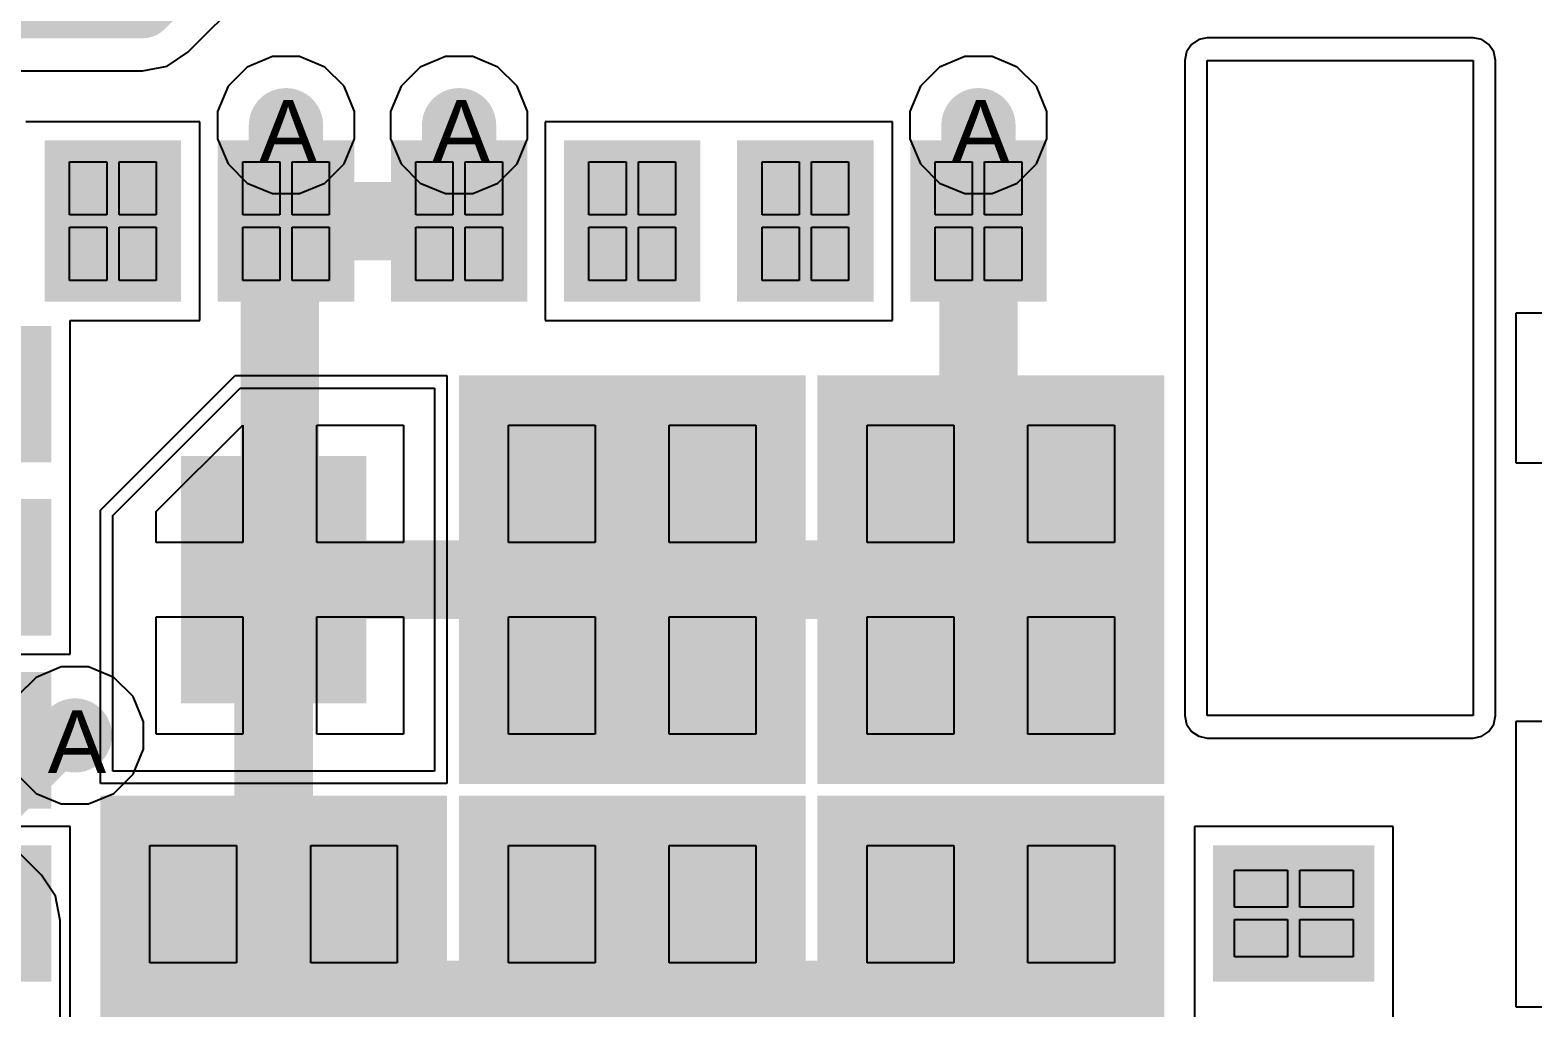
# Model space of a CAD drawing. Header units: inches. Extents: x 0 to 5271, y 0 to 5417.
# Drawn here: x 122.57 to 134.73, y 39.38 to 47.29 of the extents above; entities that cross this region are included whole.
import ezdxf

# ---------------------------------------------------------------- set-up
doc = ezdxf.new("R2010")
doc.units = ezdxf.units.IN
for name, color, linetype in [('Bottom Layer', 5, 'Continuous'), ('Drill Drawing', 1, 'Continuous'), ('Keep-Out Layer', 6, 'Continuous'), ('L2_GND1', 16, 'Continuous'), ('L3_SIG1', 76, 'Continuous'), ('L4_PWR', 90, 'Continuous'), ('L5_GND2', 156, 'Continuous'), ('L6_SIG2', 130, 'Continuous'), ('L7_GND3', 216, 'Continuous'), ('Top Layer', 1, 'Continuous'), ('Top Paste', 8, 'Continuous'), ('Top Solder', 216, 'Continuous'), ('Via Holes', 16, 'Continuous')]:
    doc.layers.add(name, color=color, linetype=linetype)
doc.styles.add('Arial', font='', dxfattribs={"height": 0.2})
doc.styles.get('Arial').set_extended_font_data('Arial')

# ---------------------------------------------------------------- blocks, each defined once
blk = doc.blocks.new('A7682E_268')
at = {"layer": 'Top Layer'}
for points in [[(-4.65, 6.85), (-3.75, 6.85), (-3.75, 5.75), (-4.65, 5.75)], [(-3.25, 6.85), (-2.35, 6.85), (-2.35, 5.75), (-3.25, 5.75)], [(-1.85, 6.85), (-0.95, 6.85), (-0.95, 5.75), (-1.85, 5.75)], [(-0.45, 6.85), (0.45, 6.85), (0.45, 5.75), (-0.45, 5.75)], [(0.95, 6.85), (1.85, 6.85), (1.85, 5.75), (0.95, 5.75)], [(2.35, 6.85), (3.25, 6.85), (3.25, 5.75), (2.35, 5.75)], [(-5.9, 5.35), (-4.8, 5.35), (-4.8, 4.45), (-5.9, 4.45)], [(-1.3, 4.95), (1.3, 4.95), (1.3, 1.85), (-1.3, 1.85)], [(1.6, 4.95), (4.2, 4.95), (4.2, 1.85), (1.6, 1.85)], [(-3.65, 4.4), (-2.15, 4.4), (-2.15, 2.4), (-3.65, 2.4)], [(-5.9, 3.95), (-4.8, 3.95), (-4.8, 3.05), (-5.9, 3.05)], [(-5.9, 2.55), (-4.8, 2.55), (-4.8, 1.65), (-5.9, 1.65)], [(-4.2, 1.55), (-1.6, 1.55), (-1.6, -1.55), (-4.2, -1.55)], [(-1.3, 1.55), (1.3, 1.55), (1.3, -1.55), (-1.3, -1.55)], [(1.6, 1.55), (4.2, 1.55), (4.2, -1.55), (1.6, -1.55)], [(-5.9, 1.15), (-4.8, 1.15), (-4.8, 0.25), (-5.9, 0.25)], [(4.8, 1.15), (5.9, 1.15), (5.9, 0.25), (4.8, 0.25)]]:
    blk.add_hatch(color=1, dxfattribs=at).paths.add_polyline_path(points)
at = {"layer": 'Top Solder'}
for points in [[(-4.752, 6.952), (-3.648, 6.952), (-3.648, 5.648), (-4.752, 5.648)], [(-3.352, 6.952), (-2.248, 6.952), (-2.248, 5.648), (-3.352, 5.648)], [(-1.952, 6.952), (-0.848, 6.952), (-0.848, 5.648), (-1.952, 5.648)], [(-0.552, 6.952), (0.552, 6.952), (0.552, 5.648), (-0.552, 5.648)], [(0.848, 6.952), (1.952, 6.952), (1.952, 5.648), (0.848, 5.648)], [(2.248, 6.952), (3.352, 6.952), (3.352, 5.648), (2.248, 5.648)], [(-6.002, 5.452), (-4.698, 5.452), (-4.698, 4.348), (-6.002, 4.348)], [(-1.402, 5.052), (1.402, 5.052), (1.402, 1.748), (-1.402, 1.748)], [(1.498, 5.052), (4.302, 5.052), (4.302, 1.748), (1.498, 1.748)], [(-6.002, 4.052), (-4.698, 4.052), (-4.698, 2.948), (-6.002, 2.948)], [(-6.002, 2.652), (-4.698, 2.652), (-4.698, 1.548), (-6.002, 1.548)], [(-4.302, 1.652), (-1.498, 1.652), (-1.498, -1.652), (-4.302, -1.652)], [(-1.402, 1.652), (1.402, 1.652), (1.402, -1.652), (-1.402, -1.652)], [(1.498, 1.652), (4.302, 1.652), (4.302, -1.652), (1.498, -1.652)], [(-6.002, 1.252), (-4.698, 1.252), (-4.698, 0.148), (-6.002, 0.148)], [(4.698, 1.252), (6.002, 1.252), (6.002, 0.148), (4.698, 0.148)]]:
    blk.add_hatch(color=216, dxfattribs=at).paths.add_polyline_path(points)
at = {"layer": 'Keep-Out Layer'}
for p, q in [((4.65, 2.3), (4.65, 7.6)), ((4.65, 7.6), (6.8, 7.6)), ((6.8, 7.6), (6.8, 2.3)), ((6.8, 2.3), (4.65, 2.3))]:
    blk.add_line(p, q, dxfattribs=at)
at = {"layer": 'Top Layer'}
for p, q in [((-4.2, 3.92), (-3.17, 4.95)), ((-3.17, 4.95), (-1.6, 4.95)), ((-1.6, 4.95), (-1.6, 1.85)), ((-4.2, 1.85), (-4.2, 3.92)), ((-1.6, 1.85), (-4.2, 1.85))]:
    blk.add_line(p, q, dxfattribs=at)
at = {"layer": 'Top Paste'}
for p, q in [((-4.55, 6.35), (-4.55, 6.78)), ((-4.55, 6.78), (-4.25, 6.78)), ((-4.25, 6.78), (-4.25, 6.35)), ((-4.15, 6.35), (-4.15, 6.78)), ((-4.15, 6.78), (-3.85, 6.78)), ((-3.85, 6.78), (-3.85, 6.35)), ((-3.15, 6.35), (-3.15, 6.78)), ((-3.15, 6.78), (-2.85, 6.78)), ((-2.85, 6.78), (-2.85, 6.35)), ((-2.75, 6.35), (-2.75, 6.78)), ((-2.75, 6.78), (-2.45, 6.78)), ((-2.45, 6.78), (-2.45, 6.35)), ((-1.75, 6.35), (-1.75, 6.78)), ((-1.75, 6.78), (-1.45, 6.78)), ((-1.45, 6.78), (-1.45, 6.35)), ((-1.35, 6.35), (-1.35, 6.78)), ((-1.35, 6.78), (-1.05, 6.78)), ((-1.05, 6.78), (-1.05, 6.35)), ((-0.35, 6.35), (-0.35, 6.78)), ((-0.35, 6.78), (-0.05, 6.78)), ((-0.05, 6.78), (-0.05, 6.35)), ((0.05, 6.35), (0.05, 6.78)), ((0.05, 6.78), (0.35, 6.78)), ((0.35, 6.78), (0.35, 6.35)), ((1.05, 6.35), (1.05, 6.78)), ((1.05, 6.78), (1.35, 6.78)), ((1.35, 6.78), (1.35, 6.35)), ((1.45, 6.35), (1.45, 6.78)), ((1.45, 6.78), (1.75, 6.78)), ((1.75, 6.78), (1.75, 6.35)), ((2.45, 6.35), (2.45, 6.78)), ((2.45, 6.78), (2.75, 6.78)), ((2.75, 6.78), (2.75, 6.35)), ((2.85, 6.35), (2.85, 6.78)), ((2.85, 6.78), (3.15, 6.78)), ((3.15, 6.78), (3.15, 6.35)), ((-4.25, 6.35), (-4.55, 6.35)), ((-3.85, 6.35), (-4.15, 6.35)), ((-2.85, 6.35), (-3.15, 6.35)), ((-2.45, 6.35), (-2.75, 6.35)), ((-1.45, 6.35), (-1.75, 6.35)), ((-1.05, 6.35), (-1.35, 6.35)), ((-0.05, 6.35), (-0.35, 6.35)), ((0.35, 6.35), (0.05, 6.35)), ((1.35, 6.35), (1.05, 6.35)), ((1.75, 6.35), (1.45, 6.35)), ((2.75, 6.35), (2.45, 6.35)), ((3.15, 6.35), (2.85, 6.35)), ((-4.55, 5.82), (-4.55, 6.25)), ((-4.55, 6.25), (-4.25, 6.25)), ((-4.25, 6.25), (-4.25, 5.82)), ((-4.15, 5.82), (-4.15, 6.25)), ((-4.15, 6.25), (-3.85, 6.25)), ((-3.85, 6.25), (-3.85, 5.82)), ((-3.15, 5.82), (-3.15, 6.25)), ((-3.15, 6.25), (-2.85, 6.25)), ((-2.85, 6.25), (-2.85, 5.82)), ((-2.75, 5.82), (-2.75, 6.25)), ((-2.75, 6.25), (-2.45, 6.25)), ((-2.45, 6.25), (-2.45, 5.82)), ((-1.75, 5.82), (-1.75, 6.25)), ((-1.75, 6.25), (-1.45, 6.25)), ((-1.45, 6.25), (-1.45, 5.82)), ((-1.35, 5.82), (-1.35, 6.25)), ((-1.35, 6.25), (-1.05, 6.25)), ((-1.05, 6.25), (-1.05, 5.82)), ((-0.35, 5.82), (-0.35, 6.25)), ((-0.35, 6.25), (-0.05, 6.25)), ((-0.05, 6.25), (-0.05, 5.82)), ((0.05, 5.82), (0.05, 6.25)), ((0.05, 6.25), (0.35, 6.25)), ((0.35, 6.25), (0.35, 5.82)), ((1.05, 5.82), (1.05, 6.25)), ((1.05, 6.25), (1.35, 6.25)), ((1.35, 6.25), (1.35, 5.82)), ((1.45, 5.82), (1.45, 6.25)), ((1.45, 6.25), (1.75, 6.25)), ((1.75, 6.25), (1.75, 5.82)), ((2.45, 5.82), (2.45, 6.25)), ((2.45, 6.25), (2.75, 6.25)), ((2.75, 6.25), (2.75, 5.82)), ((2.85, 5.82), (2.85, 6.25)), ((2.85, 6.25), (3.15, 6.25)), ((3.15, 6.25), (3.15, 5.82)), ((-4.25, 5.82), (-4.55, 5.82)), ((-3.85, 5.82), (-4.15, 5.82)), ((-2.85, 5.82), (-3.15, 5.82)), ((-2.45, 5.82), (-2.75, 5.82)), ((-1.45, 5.82), (-1.75, 5.82)), ((-1.05, 5.82), (-1.35, 5.82)), ((-0.05, 5.82), (-0.35, 5.82)), ((0.35, 5.82), (0.05, 5.82)), ((1.35, 5.82), (1.05, 5.82)), ((1.75, 5.82), (1.45, 5.82)), ((2.75, 5.82), (2.45, 5.82)), ((3.15, 5.82), (2.85, 5.82)), ((-3.85, 3.95), (-3.15, 4.65)), ((-3.15, 4.65), (-3.15, 3.7)), ((-2.55, 3.7), (-2.55, 4.65)), ((-2.55, 4.65), (-1.85, 4.65)), ((-1.85, 4.65), (-1.85, 3.7)), ((-1, 3.7), (-1, 4.65)), ((-1, 4.65), (-0.3, 4.65)), ((-0.3, 4.65), (-0.3, 3.7)), ((0.3, 3.7), (0.3, 4.65)), ((0.3, 4.65), (1, 4.65)), ((1, 4.65), (1, 3.7)), ((1.9, 3.7), (1.9, 4.65)), ((1.9, 4.65), (2.6, 4.65)), ((2.6, 4.65), (2.6, 3.7)), ((3.2, 3.7), (3.2, 4.65)), ((3.2, 4.65), (3.9, 4.65)), ((3.9, 4.65), (3.9, 3.7)), ((-3.85, 3.7), (-3.85, 3.95)), ((-3.15, 3.7), (-3.85, 3.7)), ((-1.85, 3.7), (-2.55, 3.7)), ((-0.3, 3.7), (-1, 3.7)), ((1, 3.7), (0.3, 3.7)), ((2.6, 3.7), (1.9, 3.7)), ((3.9, 3.7), (3.2, 3.7)), ((-3.85, 2.15), (-3.85, 3.1)), ((-3.85, 3.1), (-3.15, 3.1)), ((-3.15, 3.1), (-3.15, 2.15)), ((-2.55, 2.15), (-2.55, 3.1)), ((-2.55, 3.1), (-1.85, 3.1)), ((-1.85, 3.1), (-1.85, 2.15)), ((-1, 2.15), (-1, 3.1)), ((-1, 3.1), (-0.3, 3.1)), ((-0.3, 3.1), (-0.3, 2.15)), ((0.3, 2.15), (0.3, 3.1)), ((0.3, 3.1), (1, 3.1)), ((1, 3.1), (1, 2.15)), ((1.9, 2.15), (1.9, 3.1)), ((1.9, 3.1), (2.6, 3.1)), ((2.6, 3.1), (2.6, 2.15)), ((3.2, 2.15), (3.2, 3.1)), ((3.2, 3.1), (3.9, 3.1)), ((3.9, 3.1), (3.9, 2.15)), ((-3.15, 2.15), (-3.85, 2.15)), ((-1.85, 2.15), (-2.55, 2.15)), ((-0.3, 2.15), (-1, 2.15)), ((1, 2.15), (0.3, 2.15)), ((2.6, 2.15), (1.9, 2.15)), ((3.9, 2.15), (3.2, 2.15)), ((-3.9, 0.3), (-3.9, 1.25)), ((-3.9, 1.25), (-3.2, 1.25)), ((-3.2, 1.25), (-3.2, 0.3)), ((-2.6, 0.3), (-2.6, 1.25)), ((-2.6, 1.25), (-1.9, 1.25)), ((-1.9, 1.25), (-1.9, 0.3)), ((-1, 0.3), (-1, 1.25)), ((-1, 1.25), (-0.3, 1.25)), ((-0.3, 1.25), (-0.3, 0.3)), ((0.3, 0.3), (0.3, 1.25)), ((0.3, 1.25), (1, 1.25)), ((1, 1.25), (1, 0.3)), ((1.9, 0.3), (1.9, 1.25)), ((1.9, 1.25), (2.6, 1.25)), ((2.6, 1.25), (2.6, 0.3)), ((3.2, 0.3), (3.2, 1.25)), ((3.2, 1.25), (3.9, 1.25)), ((3.9, 1.25), (3.9, 0.3)), ((4.87, 0.75), (4.87, 1.05)), ((4.87, 1.05), (5.3, 1.05)), ((5.3, 1.05), (5.3, 0.75)), ((5.4, 0.75), (5.4, 1.05)), ((5.4, 1.05), (5.83, 1.05)), ((5.83, 1.05), (5.83, 0.75)), ((5.3, 0.75), (4.87, 0.75)), ((5.83, 0.75), (5.4, 0.75)), ((4.87, 0.35), (4.87, 0.65)), ((4.87, 0.65), (5.3, 0.65)), ((5.3, 0.65), (5.3, 0.35)), ((5.4, 0.35), (5.4, 0.65)), ((5.4, 0.65), (5.83, 0.65)), ((5.83, 0.65), (5.83, 0.35)), ((-3.2, 0.3), (-3.9, 0.3)), ((-1.9, 0.3), (-2.6, 0.3)), ((-0.3, 0.3), (-1, 0.3)), ((1, 0.3), (0.3, 0.3)), ((2.6, 0.3), (1.9, 0.3)), ((3.9, 0.3), (3.2, 0.3)), ((5.3, 0.35), (4.87, 0.35)), ((5.83, 0.35), (5.4, 0.35))]:
    blk.add_line(p, q, dxfattribs=at)
at = {"layer": 'Top Solder'}
for p, q in [((-4.3, 3.961), (-3.211, 5.05)), ((-3.211, 5.05), (-1.5, 5.05)), ((-1.5, 5.05), (-1.5, 1.75)), ((-4.3, 1.75), (-4.3, 3.961)), ((-1.5, 1.75), (-4.3, 1.75))]:
    blk.add_line(p, q, dxfattribs=at)

msp = doc.modelspace()

# ---------------------------------------------------------------- hatches: boundary and pattern name
at = {"layer": 'Bottom Layer'}
h = msp.add_hatch(color=5, dxfattribs=at)
edge = h.paths.add_edge_path()
edge.add_arc((124.643, 46.516), 0.3, 0, 360)
h = msp.add_hatch(color=5, dxfattribs=at)
edge = h.paths.add_edge_path()
edge.add_arc((126.043, 46.516), 0.3, 0, 360)
h = msp.add_hatch(color=5, dxfattribs=at)
edge = h.paths.add_edge_path()
edge.add_arc((130.243, 46.516), 0.3, 0, 360)
h = msp.add_hatch(color=5, dxfattribs=at)
edge = h.paths.add_edge_path()
edge.add_arc((122.936, 41.58), 0.3, 0, 360)
at = {"layer": 'L2_GND1'}
h = msp.add_hatch(color=16, dxfattribs=at)
edge = h.paths.add_edge_path()
edge.add_arc((124.643, 46.516), 0.3, 0, 360)
h = msp.add_hatch(color=16, dxfattribs=at)
edge = h.paths.add_edge_path()
edge.add_arc((126.043, 46.516), 0.3, 0, 360)
h = msp.add_hatch(color=16, dxfattribs=at)
edge = h.paths.add_edge_path()
edge.add_arc((130.243, 46.516), 0.3, 0, 360)
h = msp.add_hatch(color=16, dxfattribs=at)
edge = h.paths.add_edge_path()
edge.add_arc((122.936, 41.58), 0.3, 0, 360)
at = {"layer": 'L3_SIG1'}
h = msp.add_hatch(color=76, dxfattribs=at)
edge = h.paths.add_edge_path()
edge.add_arc((124.643, 46.516), 0.3, 0, 360)
h = msp.add_hatch(color=76, dxfattribs=at)
edge = h.paths.add_edge_path()
edge.add_arc((126.043, 46.516), 0.3, 0, 360)
h = msp.add_hatch(color=76, dxfattribs=at)
edge = h.paths.add_edge_path()
edge.add_arc((130.243, 46.516), 0.3, 0, 360)
h = msp.add_hatch(color=76, dxfattribs=at)
edge = h.paths.add_edge_path()
edge.add_arc((122.936, 41.58), 0.3, 0, 360)
at = {"layer": 'L4_PWR'}
h = msp.add_hatch(color=90, dxfattribs=at)
edge = h.paths.add_edge_path()
edge.add_arc((124.643, 46.516), 0.3, 0, 360)
h = msp.add_hatch(color=90, dxfattribs=at)
edge = h.paths.add_edge_path()
edge.add_arc((126.043, 46.516), 0.3, 0, 360)
h = msp.add_hatch(color=90, dxfattribs=at)
edge = h.paths.add_edge_path()
edge.add_arc((130.243, 46.516), 0.3, 0, 360)
h = msp.add_hatch(color=90, dxfattribs=at)
edge = h.paths.add_edge_path()
edge.add_arc((122.936, 41.58), 0.3, 0, 360)
at = {"layer": 'L5_GND2'}
h = msp.add_hatch(color=156, dxfattribs=at)
edge = h.paths.add_edge_path()
edge.add_arc((124.643, 46.516), 0.3, 0, 360)
h = msp.add_hatch(color=156, dxfattribs=at)
edge = h.paths.add_edge_path()
edge.add_arc((126.043, 46.516), 0.3, 0, 360)
h = msp.add_hatch(color=156, dxfattribs=at)
edge = h.paths.add_edge_path()
edge.add_arc((130.243, 46.516), 0.3, 0, 360)
h = msp.add_hatch(color=156, dxfattribs=at)
edge = h.paths.add_edge_path()
edge.add_arc((122.936, 41.58), 0.3, 0, 360)
at = {"layer": 'L6_SIG2'}
h = msp.add_hatch(color=130, dxfattribs=at)
edge = h.paths.add_edge_path()
edge.add_arc((124.643, 46.516), 0.3, 0, 360)
h = msp.add_hatch(color=130, dxfattribs=at)
edge = h.paths.add_edge_path()
edge.add_arc((126.043, 46.516), 0.3, 0, 360)
h = msp.add_hatch(color=130, dxfattribs=at)
edge = h.paths.add_edge_path()
edge.add_arc((130.243, 46.516), 0.3, 0, 360)
h = msp.add_hatch(color=130, dxfattribs=at)
edge = h.paths.add_edge_path()
edge.add_arc((122.936, 41.58), 0.3, 0, 360)
at = {"layer": 'L7_GND3'}
h = msp.add_hatch(color=216, dxfattribs=at)
edge = h.paths.add_edge_path()
edge.add_arc((124.643, 46.516), 0.3, 0, 360)
h = msp.add_hatch(color=216, dxfattribs=at)
edge = h.paths.add_edge_path()
edge.add_arc((126.043, 46.516), 0.3, 0, 360)
h = msp.add_hatch(color=216, dxfattribs=at)
edge = h.paths.add_edge_path()
edge.add_arc((130.243, 46.516), 0.3, 0, 360)
h = msp.add_hatch(color=216, dxfattribs=at)
edge = h.paths.add_edge_path()
edge.add_arc((122.936, 41.58), 0.3, 0, 360)
at = {"layer": 'Top Layer'}
h = msp.add_hatch(color=1, dxfattribs=at)
edge = h.paths.add_edge_path()
edge.add_arc((124.643, 46.516), 0.3, 0, 360)
h = msp.add_hatch(color=1, dxfattribs=at)
edge = h.paths.add_edge_path()
edge.add_arc((126.043, 46.516), 0.3, 0, 360)
h = msp.add_hatch(color=1, dxfattribs=at)
edge = h.paths.add_edge_path()
edge.add_arc((130.243, 46.516), 0.3, 0, 360)
for points in [[(124.943, 46.516), (124.342, 46.516), (124.342, 45.739), (124.943, 45.739)], [(126.343, 46.516), (125.742, 46.516), (125.742, 45.739), (126.343, 45.739)], [(130.543, 46.516), (129.942, 46.516), (129.942, 45.739), (130.543, 45.739)]]:
    msp.add_hatch(color=1, dxfattribs=at).paths.add_polyline_path(points)
h = msp.add_hatch(color=1, dxfattribs=at)
edge = h.paths.add_edge_path()
edge.add_arc((122.936, 41.58), 0.3, 0, 360)
at = {"layer": 'Via Holes'}
h = msp.add_hatch(color=7, dxfattribs=at)
edge = h.paths.add_edge_path()
edge.add_arc((124.643, 46.516), 0.15, 0, 360)
h = msp.add_hatch(color=7, dxfattribs=at)
edge = h.paths.add_edge_path()
edge.add_arc((126.043, 46.516), 0.15, 0, 360)
h = msp.add_hatch(color=7, dxfattribs=at)
edge = h.paths.add_edge_path()
edge.add_arc((130.243, 46.516), 0.15, 0, 360)
h = msp.add_hatch(color=7, dxfattribs=at)
edge = h.paths.add_edge_path()
edge.add_arc((122.936, 41.58), 0.15, 0, 360)

# ---------------------------------------------------------------- linework, layer by layer
at = {"layer": 'Bottom Layer'}
for p, q in [((131.965, 47.169), (131.926, 47.11)), ((132.024, 47.208), (131.965, 47.169)), ((132.093, 47.222), (132.024, 47.208)), ((134.243, 47.222), (132.093, 47.222)), ((134.313, 47.208), (134.243, 47.222)), ((134.371, 47.169), (134.313, 47.208)), ((134.411, 47.11), (134.371, 47.169)), ((131.926, 47.11), (131.912, 47.04)), ((131.912, 47.04), (131.912, 41.74)), ((134.424, 47.04), (134.411, 47.11)), ((134.424, 41.74), (134.424, 47.04)), ((131.912, 41.74), (131.926, 41.671)), ((134.411, 41.671), (134.424, 41.74)), ((131.926, 41.671), (131.965, 41.612)), ((131.965, 41.612), (132.024, 41.573)), ((132.024, 41.573), (132.093, 41.559)), ((134.243, 41.559), (134.313, 41.573)), ((134.313, 41.573), (134.371, 41.612)), ((134.371, 41.612), (134.411, 41.671)), ((132.093, 41.559), (134.243, 41.559))]:
    msp.add_line(p, q, dxfattribs=at)
msp.add_lwpolyline([(122.355, 40.999, 0.305, 0.305, 0), (122.936, 41.58, 0.305, 0.305, 0)], format="xyseb", dxfattribs=at)
msp.add_lwpolyline([(122.86, 41.58, 0.152, 0.152, 1), (123.012, 41.58, 0.152, 0.152, 1)], format="xyseb", close=True, dxfattribs=at)
at = {"layer": 'L2_GND1'}
for p, q in [((131.965, 47.169), (131.926, 47.11)), ((132.024, 47.208), (131.965, 47.169)), ((132.093, 47.222), (132.024, 47.208)), ((134.243, 47.222), (132.093, 47.222)), ((134.313, 47.208), (134.243, 47.222)), ((134.371, 47.169), (134.313, 47.208)), ((134.411, 47.11), (134.371, 47.169)), ((131.926, 47.11), (131.912, 47.04)), ((131.912, 47.04), (131.912, 41.74)), ((134.424, 47.04), (134.411, 47.11)), ((134.424, 41.74), (134.424, 47.04)), ((131.912, 41.74), (131.926, 41.671)), ((134.411, 41.671), (134.424, 41.74)), ((131.926, 41.671), (131.965, 41.612)), ((131.965, 41.612), (132.024, 41.573)), ((132.024, 41.573), (132.093, 41.559)), ((134.243, 41.559), (134.313, 41.573)), ((134.313, 41.573), (134.371, 41.612)), ((134.371, 41.612), (134.411, 41.671)), ((132.093, 41.559), (134.243, 41.559))]:
    msp.add_line(p, q, dxfattribs=at)
at = {"layer": 'L3_SIG1'}
for p, q in [((131.965, 47.169), (131.926, 47.11)), ((132.024, 47.208), (131.965, 47.169)), ((132.093, 47.222), (132.024, 47.208)), ((134.243, 47.222), (132.093, 47.222)), ((134.313, 47.208), (134.243, 47.222)), ((134.371, 47.169), (134.313, 47.208)), ((134.411, 47.11), (134.371, 47.169)), ((131.926, 47.11), (131.912, 47.04)), ((131.912, 47.04), (131.912, 41.74)), ((134.424, 47.04), (134.411, 47.11)), ((134.424, 41.74), (134.424, 47.04)), ((131.912, 41.74), (131.926, 41.671)), ((134.411, 41.671), (134.424, 41.74)), ((131.926, 41.671), (131.965, 41.612)), ((131.965, 41.612), (132.024, 41.573)), ((132.024, 41.573), (132.093, 41.559)), ((134.243, 41.559), (134.313, 41.573)), ((134.313, 41.573), (134.371, 41.612)), ((134.371, 41.612), (134.411, 41.671)), ((132.093, 41.559), (134.243, 41.559))]:
    msp.add_line(p, q, dxfattribs=at)
at = {"layer": 'L4_PWR'}
for p, q in [((123.849, 47.106), (125.478, 48.735)), ((131.965, 47.169), (131.926, 47.11)), ((132.024, 47.208), (131.965, 47.169)), ((132.093, 47.222), (132.024, 47.208)), ((134.243, 47.222), (132.093, 47.222)), ((134.313, 47.208), (134.243, 47.222)), ((134.371, 47.169), (134.313, 47.208)), ((134.411, 47.11), (134.371, 47.169)), ((123.681, 46.994), (123.849, 47.106)), ((124.533, 47.07), (124.329, 46.986)), ((124.753, 47.07), (124.533, 47.07)), ((124.957, 46.986), (124.753, 47.07)), ((125.933, 47.07), (125.729, 46.986)), ((126.153, 47.07), (125.933, 47.07)), ((126.357, 46.986), (126.153, 47.07)), ((130.133, 47.07), (129.929, 46.986)), ((130.353, 47.07), (130.133, 47.07)), ((130.557, 46.986), (130.353, 47.07)), ((131.926, 47.11), (131.912, 47.04)), ((131.912, 47.04), (131.912, 41.74)), ((134.424, 47.04), (134.411, 47.11)), ((134.424, 41.74), (134.424, 47.04)), ((122.155, 46.955), (123.483, 46.955)), ((123.483, 46.955), (123.681, 46.994)), ((124.329, 46.986), (124.174, 46.83)), ((125.113, 46.83), (124.957, 46.986)), ((125.729, 46.986), (125.574, 46.83)), ((126.513, 46.83), (126.357, 46.986)), ((129.929, 46.986), (129.774, 46.83)), ((130.713, 46.83), (130.557, 46.986)), ((124.174, 46.83), (124.089, 46.627)), ((125.197, 46.627), (125.113, 46.83)), ((125.574, 46.83), (125.489, 46.627)), ((126.597, 46.627), (126.513, 46.83)), ((129.774, 46.83), (129.689, 46.627)), ((130.797, 46.627), (130.713, 46.83)), ((124.089, 46.627), (124.089, 46.406)), ((125.197, 46.406), (125.197, 46.627)), ((125.489, 46.627), (125.489, 46.406)), ((126.597, 46.406), (126.597, 46.627)), ((129.689, 46.627), (129.689, 46.406)), ((130.797, 46.406), (130.797, 46.627)), ((124.089, 46.406), (124.174, 46.203)), ((125.113, 46.203), (125.197, 46.406)), ((125.489, 46.406), (125.574, 46.203)), ((126.513, 46.203), (126.597, 46.406)), ((129.689, 46.406), (129.774, 46.203)), ((130.713, 46.203), (130.797, 46.406)), ((124.174, 46.203), (124.329, 46.047)), ((124.957, 46.047), (125.113, 46.203)), ((125.574, 46.203), (125.729, 46.047)), ((126.357, 46.047), (126.513, 46.203)), ((129.774, 46.203), (129.929, 46.047)), ((130.557, 46.047), (130.713, 46.203)), ((124.329, 46.047), (124.533, 45.962)), ((124.533, 45.962), (124.753, 45.962)), ((124.753, 45.962), (124.957, 46.047)), ((125.729, 46.047), (125.933, 45.962)), ((125.933, 45.962), (126.153, 45.962)), ((126.153, 45.962), (126.357, 46.047)), ((129.929, 46.047), (130.133, 45.962)), ((130.133, 45.962), (130.353, 45.962)), ((130.353, 45.962), (130.557, 46.047)), ((122.826, 42.134), (122.622, 42.049)), ((123.046, 42.134), (122.826, 42.134)), ((123.25, 42.049), (123.046, 42.134)), ((122.622, 42.049), (122.466, 41.894)), ((123.406, 41.894), (123.25, 42.049)), ((123.49, 41.69), (123.406, 41.894)), ((123.49, 41.47), (123.49, 41.69)), ((131.912, 41.74), (131.926, 41.671)), ((134.411, 41.671), (134.424, 41.74)), ((131.926, 41.671), (131.965, 41.612)), ((131.965, 41.612), (132.024, 41.573)), ((132.024, 41.573), (132.093, 41.559)), ((134.243, 41.559), (134.313, 41.573)), ((134.313, 41.573), (134.371, 41.612)), ((134.371, 41.612), (134.411, 41.671)), ((123.406, 41.266), (123.49, 41.47)), ((132.093, 41.559), (134.243, 41.559)), ((122.466, 41.266), (122.622, 41.11)), ((123.25, 41.11), (123.406, 41.266)), ((122.666, 40.449), (121.978, 41.137)), ((122.622, 41.11), (122.826, 41.026)), ((123.046, 41.026), (123.25, 41.11)), ((122.826, 41.026), (123.046, 41.026)), ((122.778, 40.281), (122.666, 40.449)), ((122.817, 40.083), (122.778, 40.281)), ((122.817, 33.257), (122.817, 40.083))]:
    msp.add_line(p, q, dxfattribs=at)
for points in [[(123.483, 47.473, 0.508, 0.508, 0), (125.251, 49.24, 0.508, 0.508, 0)], [(120.091, 47.473, 0.508, 0.508, 0), (123.483, 47.473, 0.508, 0.508, 0)]]:
    msp.add_lwpolyline(points, format="xyseb", dxfattribs=at)
msp.add_lwpolyline([(123.356, 47.473, 0.254, 0.254, 1), (123.61, 47.473, 0.254, 0.254, 1)], format="xyseb", close=True, dxfattribs=at)
msp.add_lwpolyline([(123.356, 47.473, 0.254, 0.254, 1), (123.61, 47.473, 0.254, 0.254, 1)], format="xyseb", close=True, dxfattribs=at)
at = {"layer": 'L5_GND2'}
for p, q in [((131.965, 47.169), (131.926, 47.11)), ((132.024, 47.208), (131.965, 47.169)), ((132.093, 47.222), (132.024, 47.208)), ((134.243, 47.222), (132.093, 47.222)), ((134.313, 47.208), (134.243, 47.222)), ((134.371, 47.169), (134.313, 47.208)), ((134.411, 47.11), (134.371, 47.169)), ((131.926, 47.11), (131.912, 47.04)), ((131.912, 47.04), (131.912, 41.74)), ((134.424, 47.04), (134.411, 47.11)), ((134.424, 41.74), (134.424, 47.04)), ((131.912, 41.74), (131.926, 41.671)), ((134.411, 41.671), (134.424, 41.74)), ((131.926, 41.671), (131.965, 41.612)), ((131.965, 41.612), (132.024, 41.573)), ((132.024, 41.573), (132.093, 41.559)), ((134.243, 41.559), (134.313, 41.573)), ((134.313, 41.573), (134.371, 41.612)), ((134.371, 41.612), (134.411, 41.671)), ((132.093, 41.559), (134.243, 41.559))]:
    msp.add_line(p, q, dxfattribs=at)
at = {"layer": 'L6_SIG2'}
for p, q in [((131.965, 47.169), (131.926, 47.11)), ((132.024, 47.208), (131.965, 47.169)), ((132.093, 47.222), (132.024, 47.208)), ((134.243, 47.222), (132.093, 47.222)), ((134.313, 47.208), (134.243, 47.222)), ((134.371, 47.169), (134.313, 47.208)), ((134.411, 47.11), (134.371, 47.169)), ((131.926, 47.11), (131.912, 47.04)), ((131.912, 47.04), (131.912, 41.74)), ((134.424, 47.04), (134.411, 47.11)), ((134.424, 41.74), (134.424, 47.04)), ((131.912, 41.74), (131.926, 41.671)), ((134.411, 41.671), (134.424, 41.74)), ((131.926, 41.671), (131.965, 41.612)), ((131.965, 41.612), (132.024, 41.573)), ((132.024, 41.573), (132.093, 41.559)), ((134.243, 41.559), (134.313, 41.573)), ((134.313, 41.573), (134.371, 41.612)), ((134.371, 41.612), (134.411, 41.671)), ((132.093, 41.559), (134.243, 41.559))]:
    msp.add_line(p, q, dxfattribs=at)
at = {"layer": 'L7_GND3'}
for p, q in [((131.965, 47.169), (131.926, 47.11)), ((132.024, 47.208), (131.965, 47.169)), ((132.093, 47.222), (132.024, 47.208)), ((134.243, 47.222), (132.093, 47.222)), ((134.313, 47.208), (134.243, 47.222)), ((134.371, 47.169), (134.313, 47.208)), ((134.411, 47.11), (134.371, 47.169)), ((131.926, 47.11), (131.912, 47.04)), ((131.912, 47.04), (131.912, 41.74)), ((134.424, 47.04), (134.411, 47.11)), ((134.424, 41.74), (134.424, 47.04)), ((131.912, 41.74), (131.926, 41.671)), ((134.411, 41.671), (134.424, 41.74)), ((131.926, 41.671), (131.965, 41.612)), ((131.965, 41.612), (132.024, 41.573)), ((132.024, 41.573), (132.093, 41.559)), ((134.243, 41.559), (134.313, 41.573)), ((134.313, 41.573), (134.371, 41.612)), ((134.371, 41.612), (134.411, 41.671)), ((132.093, 41.559), (134.243, 41.559))]:
    msp.add_line(p, q, dxfattribs=at)
at = {"layer": 'Top Layer'}
for p, q in [((131.965, 47.169), (131.926, 47.11)), ((132.024, 47.208), (131.965, 47.169)), ((132.093, 47.222), (132.024, 47.208)), ((134.243, 47.222), (132.093, 47.222)), ((134.313, 47.208), (134.243, 47.222)), ((134.371, 47.169), (134.313, 47.208)), ((134.411, 47.11), (134.371, 47.169)), ((131.926, 47.11), (131.912, 47.04)), ((131.912, 47.04), (131.912, 41.74)), ((134.424, 47.04), (134.411, 47.11)), ((134.424, 41.74), (134.424, 47.04)), ((123.947, 46.544), (122.539, 46.544)), ((123.947, 44.936), (123.947, 46.544)), ((129.547, 46.544), (126.739, 46.544)), ((126.739, 46.544), (126.739, 44.936)), ((129.547, 44.936), (129.547, 46.544)), ((135.997, 44.994), (134.589, 44.994)), ((134.589, 44.994), (134.589, 43.786)), ((122.897, 43.636), (122.897, 44.936)), ((122.897, 44.936), (123.947, 44.936)), ((126.739, 44.936), (129.547, 44.936)), ((134.589, 43.786), (135.997, 43.786)), ((122.897, 42.236), (122.897, 43.636)), ((121.289, 42.236), (122.897, 42.236)), ((131.912, 41.74), (131.926, 41.671)), ((134.411, 41.671), (134.424, 41.74)), ((135.997, 41.694), (134.589, 41.694)), ((134.589, 41.694), (134.589, 40.486)), ((131.926, 41.671), (131.965, 41.612)), ((131.965, 41.612), (132.024, 41.573)), ((132.024, 41.573), (132.093, 41.559)), ((134.243, 41.559), (134.313, 41.573)), ((134.313, 41.573), (134.371, 41.612)), ((134.371, 41.612), (134.411, 41.671)), ((132.093, 41.559), (134.243, 41.559)), ((122.897, 40.844), (121.289, 40.844)), ((122.897, 39.436), (122.897, 40.844)), ((133.597, 40.844), (131.989, 40.844)), ((131.989, 40.844), (131.989, 39.436)), ((133.597, 39.436), (133.597, 40.844)), ((134.589, 40.486), (134.589, 39.386)), ((122.897, 38.036), (122.897, 39.436)), ((131.989, 39.436), (131.989, 38.036)), ((133.597, 38.036), (133.597, 39.436)), ((134.589, 39.386), (135.997, 39.386))]:
    msp.add_line(p, q, dxfattribs=at)
for points in [[(124.593, 45.69, 0.635, 0.635, 0), (124.643, 45.74, 0.635, 0.635, 0)], [(124.593, 42.89, 0.635, 0.635, 0), (124.593, 45.69, 0.635, 0.635, 0)], [(124.643, 45.74, 0.635, 0.635, 0), (126.043, 45.74, 0.635, 0.635, 0)], [(130.243, 42.94, 0.635, 0.635, 0), (130.243, 45.74, 0.635, 0.635, 0)], [(124.543, 42.84, 0.635, 0.635, 0), (124.593, 42.89, 0.635, 0.635, 0)], [(124.543, 39.44, 0.635, 0.635, 0), (124.543, 42.84, 0.635, 0.635, 0)], [(124.543, 42.84, 0.635, 0.635, 0), (127.443, 42.84, 0.635, 0.635, 0)], [(127.443, 42.84, 0.635, 0.635, 0), (130.343, 42.84, 0.635, 0.635, 0)], [(130.243, 42.94, 0.635, 0.635, 0), (130.343, 42.84, 0.635, 0.635, 0)], [(124.543, 39.44, 0.635, 0.635, 0), (127.443, 39.44, 0.635, 0.635, 0)], [(127.443, 39.44, 0.635, 0.635, 0), (130.343, 39.44, 0.635, 0.635, 0)], [(130.343, 36.04, 0.635, 0.635, 0), (130.343, 39.44, 0.635, 0.635, 0)]]:
    msp.add_lwpolyline(points, format="xyseb", dxfattribs=at)
for points in [[(124.434, 45.69, 0.318, 0.318, 1), (124.752, 45.69, 0.318, 0.318, 1)], [(124.434, 45.69, 0.318, 0.318, 1), (124.752, 45.69, 0.318, 0.318, 1)], [(124.484, 45.74, 0.318, 0.318, 1), (124.802, 45.74, 0.318, 0.318, 1)], [(124.484, 45.74, 0.318, 0.318, 1), (124.802, 45.74, 0.318, 0.318, 1)], [(125.884, 45.74, 0.318, 0.318, 1), (126.202, 45.74, 0.318, 0.318, 1)], [(130.084, 45.74, 0.318, 0.318, 1), (130.402, 45.74, 0.318, 0.318, 1)], [(124.384, 42.84, 0.318, 0.318, 1), (124.702, 42.84, 0.318, 0.318, 1)], [(124.384, 42.84, 0.318, 0.318, 1), (124.702, 42.84, 0.318, 0.318, 1)], [(124.384, 42.84, 0.318, 0.318, 1), (124.702, 42.84, 0.318, 0.318, 1)], [(124.434, 42.89, 0.318, 0.318, 1), (124.752, 42.89, 0.318, 0.318, 1)], [(124.434, 42.89, 0.318, 0.318, 1), (124.752, 42.89, 0.318, 0.318, 1)], [(127.284, 42.84, 0.318, 0.318, 1), (127.602, 42.84, 0.318, 0.318, 1)], [(127.284, 42.84, 0.318, 0.318, 1), (127.602, 42.84, 0.318, 0.318, 1)], [(130.084, 42.94, 0.318, 0.318, 1), (130.402, 42.94, 0.318, 0.318, 1)], [(130.084, 42.94, 0.318, 0.318, 1), (130.402, 42.94, 0.318, 0.318, 1)], [(130.184, 42.84, 0.318, 0.318, 1), (130.502, 42.84, 0.318, 0.318, 1)], [(130.184, 42.84, 0.318, 0.318, 1), (130.502, 42.84, 0.318, 0.318, 1)], [(124.384, 39.44, 0.318, 0.318, 1), (124.702, 39.44, 0.318, 0.318, 1)], [(124.384, 39.44, 0.318, 0.318, 1), (124.702, 39.44, 0.318, 0.318, 1)], [(127.284, 39.44, 0.318, 0.318, 1), (127.602, 39.44, 0.318, 0.318, 1)], [(127.284, 39.44, 0.318, 0.318, 1), (127.602, 39.44, 0.318, 0.318, 1)], [(130.184, 39.44, 0.318, 0.318, 1), (130.502, 39.44, 0.318, 0.318, 1)], [(130.184, 39.44, 0.318, 0.318, 1), (130.502, 39.44, 0.318, 0.318, 1)]]:
    msp.add_lwpolyline(points, format="xyseb", close=True, dxfattribs=at)

# ---------------------------------------------------------------- block references
msp.add_blockref('A7682E_268', (127.443, 39.44))

# ---------------------------------------------------------------- texts
at = {"layer": 'Drill Drawing', "style": 'Arial'}
for p in [(124.423, 46.212), (125.823, 46.212), (130.023, 46.212), (122.716, 41.275)]:
    msp.add_text('A', height=0.508, dxfattribs=at).set_placement(p)

doc.saveas('drawing.dxf')
